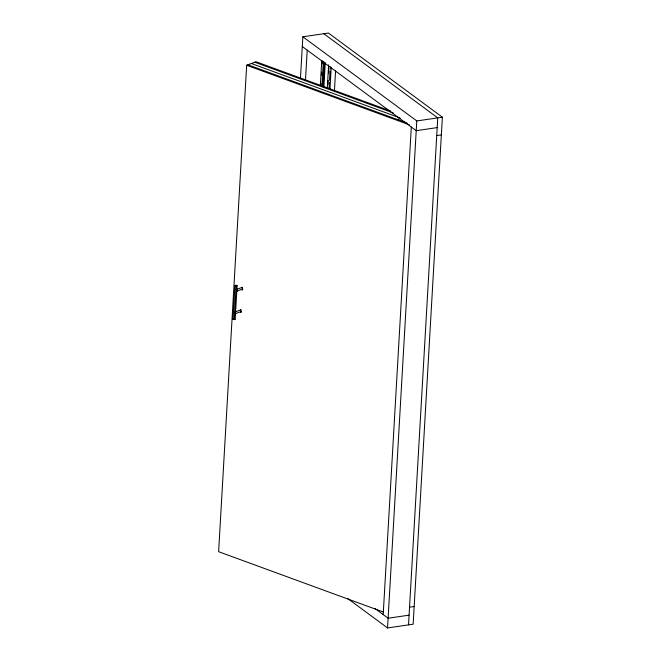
<?xml version="1.0" encoding="UTF-8"?>
<svg xmlns="http://www.w3.org/2000/svg" width="661" height="661" viewBox="0 0 661 661"><rect width="100%" height="100%" fill="white"/><g stroke="black" fill="none" stroke-linecap="round" stroke-linejoin="round"><path stroke-width="0.99" d="M234.994 314.851L235.498 313.653L235.002 312.033M236.291 292.385L236.795 291.187L236.299 289.576M240.472 312.322L241.05 312.529L241.364 311.777L240.91 309.811L234.853 312.033M241.769 289.857L242.339 290.072L242.661 289.311L242.207 287.345L236.151 289.568M390.61 111.031L255.981 61.737L246.677 65.249L218.626 551.695L383.289 611.987M233.044 319.222L234.986 285.519L235.969 285.147L237.117 285.569L235.176 319.263L233.044 319.222L235.176 319.263M234.192 319.635L236.134 285.94L237.117 285.569M300.449 78.477L302.854 36.793L328.434 33.05L442.374 117.195L413.142 624.207L387.553 627.95L347.926 598.684M305.489 80.047L307.216 50.162M320.312 85.542L321.742 60.812M320.792 85.575L320.907 83.509M321.386 75.271L321.56 72.173M322.039 63.935L322.221 60.845M321.899 86.244L323.328 61.498M322.576 86.74L323.997 61.994M323.196 86.649L324.568 62.935M323.857 87.401L325.278 62.688M327.261 88.549L328.624 64.885M327.972 84.459L328.211 80.345M328.624 73.148L328.864 69.033M329.046 88.483L329.401 82.311M329.525 80.254L330.054 70.991M330.178 68.934L330.293 66.877M329.979 88.921L331.219 67.298M334.408 91.334L335.598 70.735M383.19 614.581L411.307 127.036M387.553 627.95L416.785 120.938L302.854 36.793M408.523 624.885L437.756 117.873L323.824 33.728M241.67 287.865L242.058 287.337M240.381 310.331L240.761 309.802M397.468 119.542L400.021 118.575M236.795 291.187L242.703 288.956M235.498 313.653L241.405 311.422M416.785 120.938L442.374 117.195M437.202 127.606L416.232 130.671L302.292 46.518M436.739 135.563L441.35 134.885M409.547 607.195L414.158 606.517M409.085 615.151L388.114 618.225L374.903 608.467M254.741 62.208L393.245 112.924M251.329 63.489L399.913 117.898M247.916 64.778L406.945 123.012M246.677 65.249L409.399 124.83M234.986 285.519L236.134 285.94"/></g></svg>
